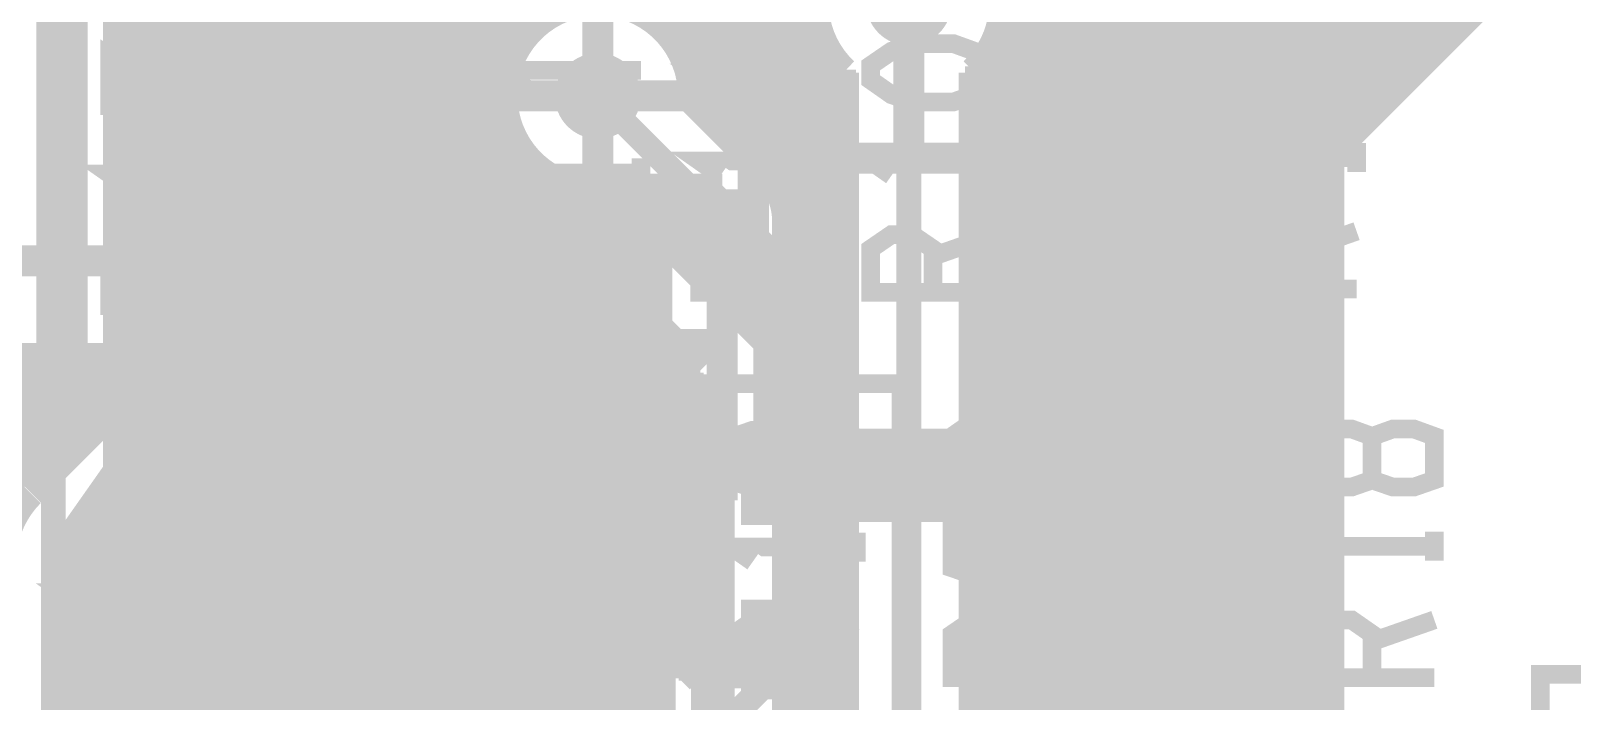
# Model space of a CAD drawing. Extents: x -1 to 101, y -64 to 41.
# Drawn here: x 73.73 to 86.31, y 24.9 to 30.38 of the extents above; entities that cross this region are included whole.
import ezdxf

# ---------------------------------------------------------------- set-up
doc = ezdxf.new("R2010")
doc.units = 0
doc.header["$MEASUREMENT"] = 0
doc.layers.get('0').update_dxf_attribs({"linetype": 'CONTINUOUS'})
for name, color, linetype in [('22-313-0_AST', 7, 'CONTINUOUS'), ('22-313-0_BOT', 7, 'CONTINUOUS'), ('22-313-0_DRD', 2, 'CONTINUOUS'), ('22-313-0_SMT', 3, 'CONTINUOUS'), ('22-313-0_SPT', 5, 'CONTINUOUS'), ('22-313-0_SST', 10, 'CONTINUOUS'), ('22-313-0_TOP', 14, 'CONTINUOUS'), ('THRUHOLE_TAP', 11, 'CONTINUOUS')]:
    doc.layers.add(name, color=color, linetype=linetype)

# ---------------------------------------------------------------- blocks, each defined once
blk = doc.blocks.new('ROUND_47')
at = {"const_width": 0.35052}
blk.add_lwpolyline([(-0.17526, 0, 1), (0.17526, 0, 1)], format="xyb", close=True, dxfattribs=at)
blk = doc.blocks.new('RECTANGLE_2')
blk.add_solid([(0.4826, 0.4064), (0.4826, -0.4064), (-0.4826, 0.4064), (-0.4826, -0.4064)])
blk = doc.blocks.new('ROUND_60')
at = {"const_width": 0.10033}
blk.add_lwpolyline([(-0.050164, 0, 1), (0.050164, 0, 1)], format="xyb", close=True, dxfattribs=at)

msp = doc.modelspace()

# ---------------------------------------------------------------- linework, layer by layer
at = {"layer": '22-313-0_AST', "const_width": 0.1524}
for points in [[(73.8505, 27.7495), (73.8505, 30.6705), (72.2122, 30.6705), (72.2122, 27.7495), (73.8505, 27.7495)], [(75.7555, 27.7495), (75.7555, 30.6705), (74.1172, 30.6705), (74.1172, 27.7495), (75.7555, 27.7495)], [(75.21956, 29.69006), (75.38974, 29.8069), (75.38974, 30.04566), (75.21956, 30.1625), (75.05192, 30.1625), (74.71156, 29.92628), (74.37374, 30.1625), (74.37374, 29.69006)], [(75.38974, 29.3243), (75.38974, 29.08808)], [(75.38974, 29.20746), (74.37374, 29.20746), (74.54392, 29.08808)], [(74.88174, 28.1305), (74.88174, 28.4861), (74.71156, 28.60548), (74.54392, 28.60548), (74.37374, 28.4861), (74.37374, 28.1305), (75.38974, 28.1305)], [(74.88174, 28.42768), (75.38974, 28.60548)], [(77.0255, 24.5745), (77.0255, 27.4955), (75.3872, 27.4955), (75.3872, 24.5745), (77.0255, 24.5745)], [(77.2795, 27.4955), (77.2795, 24.5745), (78.9178, 24.5745), (78.9178, 27.4955), (77.2795, 27.4955)], [(80.8355, 24.5745), (80.8355, 27.4955), (79.1972, 27.4955), (79.1972, 24.5745), (80.8355, 24.5745)], [(76.65974, 26.8097), (76.48956, 26.69286), (76.32192, 26.6319), (75.98156, 26.6319), (75.81392, 26.69286), (75.64374, 26.8097), (75.64374, 26.92908), (75.81392, 27.04846), (75.98156, 27.10688), (76.32192, 27.10688), (76.48956, 27.04846), (76.65974, 26.92908), (76.65974, 26.8097)], [(79.96174, 27.05608), (79.79156, 27.1145), (79.62392, 27.1145), (79.45374, 27.05608), (79.45374, 26.70048), (79.62392, 26.64206), (79.79156, 26.64206), (79.96174, 26.70048), (79.96174, 27.05608), (80.13192, 27.1145), (80.29956, 27.1145), (80.46974, 27.05608), (80.46974, 26.70048), (80.29956, 26.64206), (80.13192, 26.64206), (79.96174, 26.70048)], [(78.40726, 26.62174), (78.5749, 26.68016), (78.5749, 27.03576), (78.40726, 27.09672), (78.0669, 27.09672), (77.89926, 26.97734), (77.89926, 26.62174), (77.5589, 26.62174), (77.5589, 27.09672)], [(76.65974, 26.26868), (76.65974, 25.7937), (75.98156, 26.26868), (75.81392, 26.26868), (75.64374, 26.21026), (75.64374, 25.85466), (75.81392, 25.7937)], [(78.5749, 26.25852), (78.5749, 25.78354), (77.89926, 26.25852), (77.72908, 26.25852), (77.5589, 26.19756), (77.5589, 25.84196), (77.72908, 25.78354)], [(80.46974, 26.2763), (80.46974, 26.04008)], [(80.46974, 26.15946), (79.45374, 26.15946), (79.62392, 26.04008)], [(79.96174, 25.0825), (79.96174, 25.4381), (79.79156, 25.55748), (79.62392, 25.55748), (79.45374, 25.4381), (79.45374, 25.0825), (80.46974, 25.0825)], [(79.96174, 25.37968), (80.46974, 25.55748)], [(76.15174, 24.9555), (76.15174, 25.3111), (75.98156, 25.43048), (75.81392, 25.43048), (75.64374, 25.3111), (75.64374, 24.9555), (76.65974, 24.9555)], [(76.15174, 25.25268), (76.65974, 25.43048)], [(78.0669, 24.94534), (78.0669, 25.30094), (77.89926, 25.42032), (77.72908, 25.42032), (77.5589, 25.30094), (77.5589, 24.94534), (78.5749, 24.94534)], [(78.0669, 25.24252), (78.5749, 25.42032)], [(92.20962, 25.1206), (86.0552, 25.1206), (86.0552, 15.5194), (87.85606, 15.5194)]]:
    msp.add_lwpolyline(points, dxfattribs=at)
at = {"layer": '22-313-0_BOT'}
for points, const_width in [([(74.8538, 37.4142), (74.8538, 15.3924)], 0.254), ([(75.0824, 37.4142), (75.0824, 15.3924)], 0.254), ([(75.311, 37.4142), (75.311, 15.3924)], 0.254), ([(75.5396, 37.4142), (75.5396, 15.46098)], 0.254), ([(75.7682, 37.4142), (75.7682, 22.59838)], 0.254), ([(75.9968, 37.4142), (75.9968, 22.85746)], 0.254), ([(76.2254, 37.4142), (76.2254, 22.97176)], 0.254), ([(76.454, 37.4142), (76.454, 23.00732)], 0.254), ([(76.6826, 37.4142), (76.6826, 22.97176)], 0.254), ([(76.9112, 37.4142), (76.9112, 22.85746)], 0.254), ([(77.1398, 37.4142), (77.1398, 22.7584)], 0.254), ([(77.3684, 37.4142), (77.3684, 22.7584)], 0.254), ([(77.597, 37.4142), (77.597, 30.01772)], 0.254), ([(77.8256, 37.4142), (77.8256, 30.4165)], 0.254), ([(79.1972, 35.56), (79.1972, 29.76118)], 0.254), ([(79.4258, 35.6108), (79.4258, 29.53258)], 0.254), ([(79.6544, 35.6108), (79.6544, 29.30398)], 0.254), ([(79.883, 35.6108), (79.883, 28.99156)], 0.254), ([(80.1116, 35.6108), (80.1116, 23.75662)], 0.254), ([(78.9686, 35.44824), (78.9686, 30.33268)], 0.254), ([(73.914, 17.145), (73.914, 33.02)], 0.2032), ([(74.6252, 32.69488), (74.6252, 17.46758)], 0.254), ([(74.4474, 32.4485), (74.4474, 17.7165)], 0.254), ([(81.9404, 31.33598), (81.9404, 17.5514)], 0.254), ([(82.169, 31.4198), (82.169, 17.78)], 0.254), ([(82.3976, 31.4198), (82.3976, 18.0086)], 0.254), ([(82.6262, 31.4198), (82.6262, 18.2372)], 0.254), ([(82.8548, 31.4198), (82.8548, 18.4658)], 0.254), ([(85.1408, 31.4198), (82.931, 29.21)], 0.254), ([(83.0834, 31.4198), (83.0834, 29.3624)], 0.254), ([(83.312, 31.4198), (83.312, 29.591)], 0.254), ([(83.5406, 31.4198), (83.5406, 29.8196)], 0.254), ([(83.7692, 31.4198), (83.7692, 30.0482)], 0.254), ([(83.9978, 31.4198), (83.9978, 30.2768)], 0.254), ([(81.7118, 31.242), (81.7118, 17.3228)], 0.254), ([(80.899, 30.607), (80.899, 22.606)], 0.2032), ([(77.70622, 30.2768), (74.4474, 30.2768)], 0.254), ([(80.19034, 30.2768), (79.00924, 30.2768)], 0.254), ([(83.9978, 30.2768), (81.60766, 30.2768)], 0.254), ([(81.4832, 30.0863), (81.4832, 23.12416)], 0.254), ([(77.60462, 30.0482), (74.4474, 30.0482)], 0.254), ([(80.3529, 30.0482), (79.11338, 30.0482)], 0.254), ([(80.3402, 30.0609), (80.3402, 23.1521)], 0.254), ([(80.3656, 30.0355), (80.3656, 23.1775)], 0.254), ([(81.4324, 30.0355), (81.4324, 23.1775)], 0.254), ([(83.7692, 30.0482), (81.4451, 30.0482)], 0.254), ([(79.13878, 29.81706), (79.13728, 29.84489)], 0.254), ([(77.57668, 29.8196), (74.4474, 29.8196)], 0.254), ([(79.375, 23.495), (79.375, 28.829), (78.359, 29.845)], 0.2032), ([(80.3656, 29.8196), (79.13878, 29.8196)], 0.254), ([(79.13878, 29.81706), (79.74584, 29.21)], 0.254), ([(83.5406, 29.8196), (81.4324, 29.8196)], 0.254), ([(77.61986, 29.591), (74.4474, 29.591)], 0.254), ([(77.597, 29.67228), (77.597, 22.7584)], 0.254), ([(80.3656, 29.591), (79.36738, 29.591)], 0.254), ([(83.312, 29.591), (81.4324, 29.591)], 0.254), ([(77.74432, 29.3624), (74.4474, 29.3624)], 0.254), ([(80.3656, 29.3624), (79.59598, 29.3624)], 0.254), ([(83.0834, 29.3624), (81.4324, 29.3624)], 0.254), ([(77.8256, 29.2735), (77.8256, 22.7584)], 0.254), ([(82.931, 29.21), (82.931, 18.542), (79.756, 15.367)], 0.254), ([(78.03388, 29.1338), (74.4474, 29.1338)], 0.254), ([(78.0542, 29.12618), (78.0542, 22.7584)], 0.254), ([(80.3656, 29.1338), (79.81188, 29.1338)], 0.254), ([(82.931, 29.1338), (81.4324, 29.1338)], 0.254), ([(78.2828, 29.06776), (78.2828, 22.7584)], 0.254), ([(78.359, 29.06268), (78.38439, 29.06309)], 0.254), ([(78.3844, 29.06268), (78.8416, 28.60802)], 0.254), ([(78.54442, 28.9052), (74.4474, 28.9052)], 0.254), ([(78.5114, 28.93822), (78.5114, 22.7584)], 0.254), ([(80.3656, 28.9052), (79.90332, 28.9052)], 0.254), ([(79.9084, 28.829), (79.9084, 24.0665)], 0.254), ([(82.931, 28.9052), (81.4324, 28.9052)], 0.254), ([(78.74, 28.70962), (78.74, 23.94966)], 0.254), ([(78.77302, 28.6766), (74.4474, 28.6766)], 0.254), ([(78.8416, 28.60802), (78.8416, 24.0665)], 0.254), ([(80.3656, 28.6766), (79.9084, 28.6766)], 0.254), ([(82.931, 28.6766), (81.4324, 28.6766)], 0.254), ([(78.8416, 28.448), (74.4474, 28.448)], 0.254), ([(80.3656, 28.448), (79.9084, 28.448)], 0.254), ([(82.931, 28.448), (81.4324, 28.448)], 0.254), ([(78.8416, 28.2194), (74.4474, 28.2194)], 0.254), ([(80.3656, 28.2194), (79.9084, 28.2194)], 0.254), ([(82.931, 28.2194), (81.4324, 28.2194)], 0.254), ([(78.8416, 27.9908), (74.4474, 27.9908)], 0.254), ([(80.3656, 27.9908), (79.9084, 27.9908)], 0.254), ([(82.931, 27.9908), (81.4324, 27.9908)], 0.254), ([(78.8416, 27.7622), (74.4474, 27.7622)], 0.254), ([(80.3656, 27.7622), (79.9084, 27.7622)], 0.254), ([(82.931, 27.7622), (81.4324, 27.7622)], 0.254), ([(78.8416, 27.5336), (74.4474, 27.5336)], 0.254), ([(80.3656, 27.5336), (79.9084, 27.5336)], 0.254), ([(82.931, 27.5336), (81.4324, 27.5336)], 0.254), ([(78.8416, 27.305), (74.4474, 27.305)], 0.254), ([(80.3656, 27.305), (79.9084, 27.305)], 0.254), ([(82.931, 27.305), (81.4324, 27.305)], 0.254), ([(78.8416, 27.0764), (74.4474, 27.0764)], 0.254), ([(80.3656, 27.0764), (79.9084, 27.0764)], 0.254), ([(82.931, 27.0764), (81.4324, 27.0764)], 0.254), ([(78.8416, 26.8478), (74.4474, 26.8478)], 0.254), ([(80.3656, 26.8478), (79.9084, 26.8478)], 0.254), ([(82.931, 26.8478), (81.4324, 26.8478)], 0.254), ([(78.8416, 26.6192), (74.4474, 26.6192)], 0.254), ([(80.3656, 26.6192), (79.9084, 26.6192)], 0.254), ([(82.931, 26.6192), (81.4324, 26.6192)], 0.254), ([(78.8416, 26.3906), (74.4474, 26.3906)], 0.254), ([(80.3656, 26.3906), (79.9084, 26.3906)], 0.254), ([(82.931, 26.3906), (81.4324, 26.3906)], 0.254), ([(78.8416, 26.162), (74.4474, 26.162)], 0.254), ([(80.3656, 26.162), (79.9084, 26.162)], 0.254), ([(82.931, 26.162), (81.4324, 26.162)], 0.254), ([(78.8416, 25.9334), (74.4474, 25.9334)], 0.254), ([(80.3656, 25.9334), (79.9084, 25.9334)], 0.254), ([(82.931, 25.9334), (81.4324, 25.9334)], 0.254), ([(78.8416, 25.7048), (74.4474, 25.7048)], 0.254), ([(80.3656, 25.7048), (79.9084, 25.7048)], 0.254), ([(82.931, 25.7048), (81.4324, 25.7048)], 0.254), ([(78.8416, 25.4762), (74.4474, 25.4762)], 0.254), ([(80.3656, 25.4762), (79.9084, 25.4762)], 0.254), ([(82.931, 25.4762), (81.4324, 25.4762)], 0.254), ([(78.8416, 25.2476), (74.4474, 25.2476)], 0.254), ([(80.3656, 25.2476), (79.9084, 25.2476)], 0.254), ([(82.931, 25.2476), (81.4324, 25.2476)], 0.254), ([(78.8416, 25.019), (74.4474, 25.019)], 0.254), ([(80.3656, 25.019), (79.9084, 25.019)], 0.254), ([(82.931, 25.019), (81.4324, 25.019)], 0.254), ([(78.8416, 24.7904), (74.4474, 24.7904)], 0.254), ([(80.3656, 24.7904), (79.9084, 24.7904)], 0.254), ([(82.931, 24.7904), (81.4324, 24.7904)], 0.254)]:
    msp.add_lwpolyline(points, dxfattribs=dict(at, const_width=const_width))
at = {"layer": '22-313-0_BOT', "const_width": 0.254}
for points in [[(78.359, 30.62732, 0.4142136), (77.57668, 29.845)], [(79.14132, 29.845, 0.4142136), (78.359, 30.62732)], [(80.11668, 30.607, 0.2078862), (80.36521, 30.03508)], [(81.4324, 30.0355, 0.2078862), (81.68075, 30.607)], [(77.57668, 29.845, 0.4142136), (78.359, 29.06268)], [(79.9084, 28.829, 0.1989124), (79.75217, 29.20617)]]:
    msp.add_lwpolyline(points, format="xyb", dxfattribs=at)
at = {"layer": '22-313-0_DRD', "const_width": 0.254}
for points in [[(79.629, 31.877), (79.629, 29.337)], [(80.899, 31.877), (80.899, 29.337)], [(82.169, 29.337), (82.169, 31.877)], [(77.089, 31.115), (77.089, 28.575)], [(78.359, 31.115), (78.359, 28.575)], [(79.629, 28.575), (79.629, 31.115)], [(79.629, 29.845), (77.089, 29.845)], [(79.629, 29.337), (82.169, 29.337)], [(76.835, 29.083), (76.835, 26.543)], [(79.375, 29.083), (76.835, 29.083)], [(76.835, 29.083), (76.835, 26.543)], [(79.375, 29.083), (76.835, 29.083)], [(78.105, 29.083), (78.105, 26.543)], [(78.105, 29.083), (78.105, 26.543)], [(79.375, 26.543), (79.375, 29.083)], [(79.375, 26.543), (79.375, 29.083)], [(77.089, 28.575), (79.629, 28.575)], [(79.375, 27.813), (76.835, 27.813)], [(79.375, 27.813), (76.835, 27.813)], [(76.835, 26.543), (79.375, 26.543)], [(76.835, 26.543), (79.375, 26.543)]]:
    msp.add_lwpolyline(points, dxfattribs=at)
at = {"layer": '22-313-0_SST', "const_width": 0.1524}
for points in [[(73.8505, 27.7495), (73.8505, 30.6705), (72.2122, 30.6705), (72.2122, 27.7495), (73.8505, 27.7495)], [(75.7555, 27.7495), (75.7555, 30.6705), (74.1172, 30.6705), (74.1172, 27.7495), (75.7555, 27.7495)], [(77.28458, 29.90596), (76.26858, 30.26156), (76.26858, 29.78912)], [(81.60258, 29.97454), (81.4324, 29.85516), (81.26476, 29.79674), (80.9244, 29.79674), (80.75676, 29.85516), (80.58658, 29.97454), (80.58658, 30.09392), (80.75676, 30.21076), (80.9244, 30.27172), (81.26476, 30.27172), (81.4324, 30.21076), (81.60258, 30.09392), (81.60258, 29.97454)], [(83.03006, 30.29966), (83.03006, 29.82468), (82.35442, 30.29966), (82.18424, 30.29966), (82.01406, 30.2387), (82.01406, 29.8831), (82.18424, 29.82468)], [(84.38642, 29.82468), (84.55406, 29.94406), (84.55406, 30.18028), (84.38642, 30.29966), (84.21624, 30.29966), (83.87842, 30.0609), (83.53806, 30.29966), (83.53806, 29.82468)], [(78.37424, 30.17266), (78.37424, 29.69768), (77.69606, 29.9339), (77.69606, 30.05328), (78.71206, 30.05328)], [(80.20558, 30.15234), (80.20558, 29.91612)], [(80.20558, 30.03296), (79.18958, 30.03296), (79.35976, 29.91612)], [(77.28458, 29.42336), (77.28458, 28.95092), (76.6064, 29.42336), (76.43876, 29.42336), (76.26858, 29.36494), (76.26858, 29.00934), (76.43876, 28.95092)], [(80.20558, 29.43352), (80.20558, 29.19476)], [(81.60258, 29.43352), (81.60258, 29.19476)], [(83.03006, 29.46146), (83.03006, 29.2227)], [(84.55406, 29.46146), (84.55406, 29.2227)], [(78.71206, 29.33446), (78.71206, 29.0957)], [(80.20558, 29.31414), (79.18958, 29.31414), (79.35976, 29.19476)], [(81.60258, 29.31414), (80.58658, 29.31414), (80.75676, 29.19476)], [(83.03006, 29.34208), (82.01406, 29.34208), (82.18424, 29.2227)], [(84.55406, 29.34208), (83.53806, 29.34208), (83.70824, 29.2227)], [(78.71206, 29.21508), (77.69606, 29.21508), (77.86624, 29.0957)], [(79.69758, 28.23972), (79.69758, 28.59532), (79.5274, 28.71216), (79.35976, 28.71216), (79.18958, 28.59532), (79.18958, 28.23972), (80.20558, 28.23972)], [(79.69758, 28.53436), (80.20558, 28.71216)], [(81.09458, 28.23972), (81.09458, 28.59532), (80.9244, 28.71216), (80.75676, 28.71216), (80.58658, 28.59532), (80.58658, 28.23972), (81.60258, 28.23972)], [(81.09458, 28.53436), (81.60258, 28.71216)], [(82.52206, 28.26766), (82.52206, 28.62326), (82.35442, 28.7401), (82.18424, 28.7401), (82.01406, 28.62326), (82.01406, 28.26766), (83.03006, 28.26766)], [(82.52206, 28.5623), (83.03006, 28.7401)], [(84.04606, 28.26766), (84.04606, 28.62326), (83.87842, 28.7401), (83.70824, 28.7401), (83.53806, 28.62326), (83.53806, 28.26766), (84.55406, 28.26766)], [(84.04606, 28.5623), (84.55406, 28.7401)], [(76.77658, 28.11272), (76.77658, 28.46832), (76.6064, 28.58516), (76.43876, 28.58516), (76.26858, 28.46832), (76.26858, 28.11272), (77.28458, 28.11272)], [(76.77658, 28.40736), (77.28458, 28.58516)], [(78.20406, 28.14066), (78.20406, 28.49626), (78.03642, 28.6131), (77.86624, 28.6131), (77.69606, 28.49626), (77.69606, 28.14066), (78.71206, 28.14066)], [(78.20406, 28.4353), (78.71206, 28.6131)], [(77.0255, 24.5745), (77.0255, 27.4955), (75.3872, 27.4955), (75.3872, 24.5745), (77.0255, 24.5745)], [(77.2795, 27.4955), (77.2795, 24.5745), (78.9178, 24.5745), (78.9178, 27.4955), (77.2795, 27.4955)], [(80.8355, 24.5745), (80.8355, 27.4955), (79.1972, 27.4955), (79.1972, 24.5745), (80.8355, 24.5745)], [(82.26806, 26.94686), (82.10042, 26.82748), (81.93024, 26.76906), (81.59242, 26.76906), (81.42224, 26.82748), (81.25206, 26.94686), (81.25206, 27.0637), (81.42224, 27.18308), (81.59242, 27.2415), (81.93024, 27.2415), (82.10042, 27.18308), (82.26806, 27.0637), (82.26806, 26.94686)], [(74.45248, 26.19756), (73.9775, 26.19756), (74.45248, 26.8732), (74.45248, 27.04338), (74.39406, 27.21356), (74.03846, 27.21356), (73.9775, 27.04338)], [(75.29068, 26.19756), (74.8157, 26.19756), (75.29068, 26.8732), (75.29068, 27.04338), (75.23226, 27.21356), (74.87666, 27.21356), (74.8157, 27.04338)], [(83.5914, 26.74112), (83.76158, 26.79954), (83.76158, 27.15514), (83.5914, 27.21356), (83.25358, 27.21356), (83.0834, 27.09672), (83.0834, 26.74112), (82.74558, 26.74112), (82.74558, 27.21356)], [(84.68106, 27.0637), (84.51342, 27.12466), (84.34324, 27.12466), (84.17306, 27.0637), (84.17306, 26.7081), (84.34324, 26.64968), (84.51342, 26.64968), (84.68106, 26.7081), (84.68106, 27.0637), (84.85124, 27.12466), (85.02142, 27.12466), (85.18906, 27.0637), (85.18906, 26.7081), (85.02142, 26.64968), (84.85124, 26.64968), (84.68106, 26.7081)], [(82.26806, 26.4033), (82.26806, 25.93086), (81.59242, 26.4033), (81.42224, 26.4033), (81.25206, 26.34488), (81.25206, 25.98928), (81.42224, 25.93086)], [(83.76158, 26.37536), (83.76158, 25.90292), (83.0834, 26.37536), (82.91576, 26.37536), (82.74558, 26.31694), (82.74558, 25.96134), (82.91576, 25.90292)], [(85.18906, 26.28646), (85.18906, 26.0477)], [(85.18906, 26.16708), (84.17306, 26.16708), (84.34324, 26.0477)], [(75.02906, 25.90546), (75.02906, 25.6667)], [(75.02906, 25.78608), (74.01306, 25.78608), (74.18324, 25.6667)], [(81.76006, 25.09266), (81.76006, 25.44826), (81.59242, 25.5651), (81.42224, 25.5651), (81.25206, 25.44826), (81.25206, 25.09266), (82.26806, 25.09266)], [(81.76006, 25.3873), (82.26806, 25.5651)], [(83.25358, 25.06472), (83.25358, 25.42032), (83.0834, 25.53716), (82.91576, 25.53716), (82.74558, 25.42032), (82.74558, 25.06472), (83.76158, 25.06472)], [(83.25358, 25.35936), (83.76158, 25.53716)], [(84.68106, 25.09266), (84.68106, 25.44826), (84.51342, 25.5651), (84.34324, 25.5651), (84.17306, 25.44826), (84.17306, 25.09266), (85.18906, 25.09266)], [(84.68106, 25.3873), (85.18906, 25.5651)], [(74.86142, 25.1841), (75.02906, 25.12568), (75.02906, 24.77008), (74.86142, 24.71166), (74.18324, 24.71166), (74.01306, 24.77008), (74.01306, 25.12568), (74.18324, 25.1841)], [(92.20962, 25.1206), (86.0552, 25.1206), (86.0552, 15.5194), (87.85606, 15.5194)]]:
    msp.add_lwpolyline(points, dxfattribs=at)
at = {"layer": '22-313-0_TOP'}
for points, const_width in [([(83.185, 26.7462), (83.185, 29.845), (86.995, 33.655), (86.995, 34.29)], 2.54), ([(78.359, 29.845), (77.343, 29.845), (75.946, 31.242), (75.946, 33.274), (75.184, 34.036), (74.93, 34.036)], 0.2032), ([(74.93, 32.004), (74.93, 29.9212)], 0.2032), ([(73.9394, 30.7594), (73.9394, 29.337)], 0.254), ([(74.0156, 30.7594), (74.0156, 29.337)], 0.254), ([(74.0156, 30.4546), (73.9394, 30.4546)], 0.254), ([(74.0156, 30.226), (73.9394, 30.226)], 0.254), ([(74.0156, 29.9974), (73.9394, 29.9974)], 0.254), ([(74.0156, 29.7688), (73.9394, 29.7688)], 0.254), ([(74.0156, 29.5402), (73.9394, 29.5402)], 0.254), ([(73.9394, 29.337), (73.9394, 29.083)], 0.254), ([(74.0156, 29.337), (74.0156, 29.083)], 0.254), ([(74.0156, 29.3116), (73.9394, 29.3116)], 0.254), ([(74.0156, 29.083), (73.9394, 29.083)], 0.254), ([(73.9394, 29.083), (73.9394, 27.6606)], 0.254), ([(74.0156, 29.083), (74.0156, 27.6606)], 0.254), ([(80.01, 26.7462), (80.01, 27.94), (79.121, 28.829), (77.089, 28.829), (76.2, 27.94), (76.2, 26.7462)], 0.762), ([(74.0156, 28.8544), (73.9394, 28.8544)], 0.254), ([(74.0156, 28.6258), (73.9394, 28.6258)], 0.254), ([(73.9394, 28.4988), (73.025, 28.4988)], 0.254), ([(74.0156, 28.4988), (74.93, 28.4988)], 0.254), ([(74.0156, 28.3972), (73.9394, 28.3972)], 0.254), ([(74.0156, 28.1686), (73.9394, 28.1686)], 0.254), ([(74.0156, 27.94), (73.9394, 27.94)], 0.254), ([(77.42428, 28.0162), (77.0128, 27.60218)], 0.254), ([(78.85938, 27.94), (77.34808, 27.94)], 0.254), ([(78.78318, 28.0162), (77.42428, 28.0162)], 0.254), ([(77.47, 28.0162), (77.47, 27.5844)], 0.254), ([(77.6986, 28.0162), (77.6986, 27.5844)], 0.254), ([(77.9272, 28.0162), (77.9272, 27.5844)], 0.254), ([(78.1558, 28.0162), (78.1558, 27.5844)], 0.254), ([(78.3844, 28.0162), (78.3844, 27.5844)], 0.254), ([(78.613, 28.0162), (78.613, 27.5844)], 0.254), ([(78.78318, 28.0162), (79.1972, 27.60218)], 0.254), ([(78.8416, 27.95778), (78.8416, 27.5844)], 0.254), ([(83.185, 26.7462), (83.185, 18.415), (78.74, 13.97), (67.437, 13.97)], 2.54), ([(77.2414, 27.83078), (77.2414, 27.5844)], 0.254), ([(74.0156, 27.7114), (73.9394, 27.7114)], 0.254), ([(79.08798, 27.7114), (77.11948, 27.7114)], 0.254), ([(78.105, 27.813), (78.105, 26.7462), (78.105, 27.813)], 0.2032), ([(79.0702, 27.72918), (79.0702, 25.13838)], 0.254), ([(73.9394, 27.6606), (72.7837, 27.6606)], 0.254), ([(73.8124, 27.6606), (73.8124, 26.70048)], 0.254), ([(75.3872, 27.6606), (74.0156, 27.6606)], 0.254), ([(74.041, 27.6606), (74.041, 26.92908)], 0.254), ([(74.2696, 27.6606), (74.2696, 27.15768)], 0.254), ([(74.4982, 27.6606), (74.4982, 27.3812)], 0.254), ([(74.7268, 27.6606), (74.7268, 27.5082)], 0.254), ([(74.9554, 27.6606), (74.9554, 27.55646)], 0.254), ([(75.2856, 27.559), (75.0062, 27.559)], 0.254), ([(75.184, 27.6606), (75.184, 27.559)], 0.254), ([(75.3872, 27.5844), (75.2856, 27.5844)], 0.254), ([(75.2856, 27.5844), (75.2856, 27.559)], 0.254), ([(75.3872, 27.6606), (75.3872, 27.5844)], 0.254), ([(77.1144, 27.5844), (77.0128, 27.5844)], 0.254), ([(77.1144, 27.5844), (77.1144, 26.162)], 0.254), ([(79.0194, 27.5844), (77.1906, 27.5844)], 0.254), ([(77.1906, 27.5844), (77.1906, 26.162)], 0.254), ([(78.105, 27.5844), (78.105, 26.7462)], 0.254), ([(79.0194, 27.5844), (79.0194, 26.162)], 0.254), ([(79.0956, 27.5844), (79.0956, 26.162)], 0.254), ([(79.1972, 27.5844), (79.0956, 27.5844)], 0.254), ([(74.6633, 27.4828), (72.78624, 27.4828)], 0.254), ([(77.1906, 27.4828), (77.1144, 27.4828)], 0.254), ([(79.0956, 27.4828), (79.0194, 27.4828)], 0.254), ([(74.43216, 27.32024), (73.7235, 26.61158)], 0.254), ([(74.36358, 27.2542), (73.0885, 27.2542)], 0.254), ([(77.1906, 27.2542), (77.1144, 27.2542)], 0.254), ([(79.0956, 27.2542), (79.0194, 27.2542)], 0.254), ([(74.13498, 27.0256), (73.0885, 27.0256)], 0.254), ([(74.295, 23.5712), (74.295, 26.035), (75.0062, 26.7462), (76.2, 26.7462)], 0.762), ([(77.1906, 27.0256), (77.1144, 27.0256)], 0.254), ([(79.0956, 27.0256), (79.0194, 27.0256)], 0.254), ([(80.01, 26.7462), (83.185, 26.7462)], 0.762), ([(80.01, 26.7462), (83.185, 26.7462)], 0.762), ([(73.90638, 26.797), (73.0885, 26.797)], 0.254), ([(77.1906, 26.797), (77.1144, 26.797)], 0.254), ([(79.0956, 26.797), (79.0194, 26.797)], 0.254), ([(73.68032, 26.5684), (73.0885, 26.5684)], 0.254), ([(77.1906, 26.5684), (77.1144, 26.5684)], 0.254), ([(79.0956, 26.5684), (79.0194, 26.5684)], 0.254), ([(77.1906, 26.3398), (77.1144, 26.3398)], 0.254), ([(79.0956, 26.3398), (79.0194, 26.3398)], 0.254), ([(77.1144, 26.162), (77.1144, 25.908)], 0.254), ([(77.1906, 26.1112), (77.1144, 26.1112)], 0.254), ([(77.1906, 26.162), (77.1906, 25.908)], 0.254), ([(79.0194, 26.162), (79.0194, 25.908)], 0.254), ([(79.0956, 26.1112), (79.0194, 26.1112)], 0.254), ([(79.0956, 26.162), (79.0956, 25.908)], 0.254), ([(77.1144, 25.908), (77.1144, 25.8572)], 0.254), ([(77.1906, 25.8826), (77.1144, 25.8826)], 0.254), ([(77.1906, 25.8572), (77.1144, 25.8572)], 0.254), ([(77.1906, 25.908), (77.1906, 25.8572)], 0.254), ([(79.0194, 25.908), (79.0194, 25.08758)], 0.254), ([(79.0956, 25.8826), (79.0194, 25.8826)], 0.254), ([(79.0956, 25.908), (79.0956, 25.16378)], 0.254), ([(79.0956, 25.654), (79.0194, 25.654)], 0.254), ([(79.0956, 25.4254), (79.0194, 25.4254)], 0.254), ([(76.2, 25.3238), (76.85024, 25.3238), (76.85024, 23.55596)], 0.2032), ([(78.105, 25.3238), (76.85024, 25.3238), (76.85024, 23.55596)], 0.2032), ([(77.50048, 23.55596), (77.50048, 24.16048), (77.851, 24.511), (79.1972, 24.511), (80.01, 25.3238)], 0.2032), ([(79.0956, 25.1968), (79.0194, 25.1968)], 0.254), ([(79.0956, 25.16378), (79.0194, 25.08758)], 0.254)]:
    msp.add_lwpolyline(points, dxfattribs=dict(at, const_width=const_width))
at = {"layer": '22-313-0_TOP', "const_width": 0.254}
for points in [[(75.0062, 27.559, 0.1989128), (74.43146, 27.32094)], [(75.0062, 27.559, 0.1989128), (74.43146, 27.32094)], [(73.72096, 26.60904, 0.1989124), (73.48319, 26.035)]]:
    msp.add_lwpolyline(points, format="xyb", dxfattribs=at)

# ---------------------------------------------------------------- block references
at = {"layer": '22-313-0_BOT'}
for p in [(80.899, 30.607), (78.359, 29.845), (78.105, 27.813)]:
    msp.add_blockref('ROUND_47', p, dxfattribs=at)
at = {"layer": '22-313-0_SMT'}
for p in [(74.93, 29.9212), (74.93, 28.4988), (76.2, 26.7462), (78.105, 26.7462), (80.01, 26.7462), (76.2, 25.3238), (78.105, 25.3238), (80.01, 25.3238)]:
    msp.add_blockref('RECTANGLE_2', p, dxfattribs=at)
at = {"layer": '22-313-0_SPT'}
for p in [(74.93, 29.9212), (74.93, 28.4988), (76.2, 26.7462), (78.105, 26.7462), (80.01, 26.7462), (76.2, 25.3238), (78.105, 25.3238), (80.01, 25.3238)]:
    msp.add_blockref('RECTANGLE_2', p, dxfattribs=at)
at = {"layer": '22-313-0_TOP'}
for name, p in [('ROUND_47', (80.899, 30.607)), ('RECTANGLE_2', (74.93, 29.9212)), ('ROUND_47', (78.359, 29.845)), ('RECTANGLE_2', (74.93, 28.4988)), ('ROUND_47', (78.105, 27.813)), ('RECTANGLE_2', (76.2, 26.7462)), ('RECTANGLE_2', (78.105, 26.7462)), ('RECTANGLE_2', (80.01, 26.7462)), ('RECTANGLE_2', (76.2, 25.3238)), ('RECTANGLE_2', (78.105, 25.3238)), ('RECTANGLE_2', (80.01, 25.3238))]:
    msp.add_blockref(name, p, dxfattribs=at)
at = {"layer": 'THRUHOLE_TAP'}
for p in [(78.359, 29.845), (78.105, 27.813)]:
    msp.add_blockref('ROUND_60', p, dxfattribs=at)

doc.saveas('drawing.dxf')
